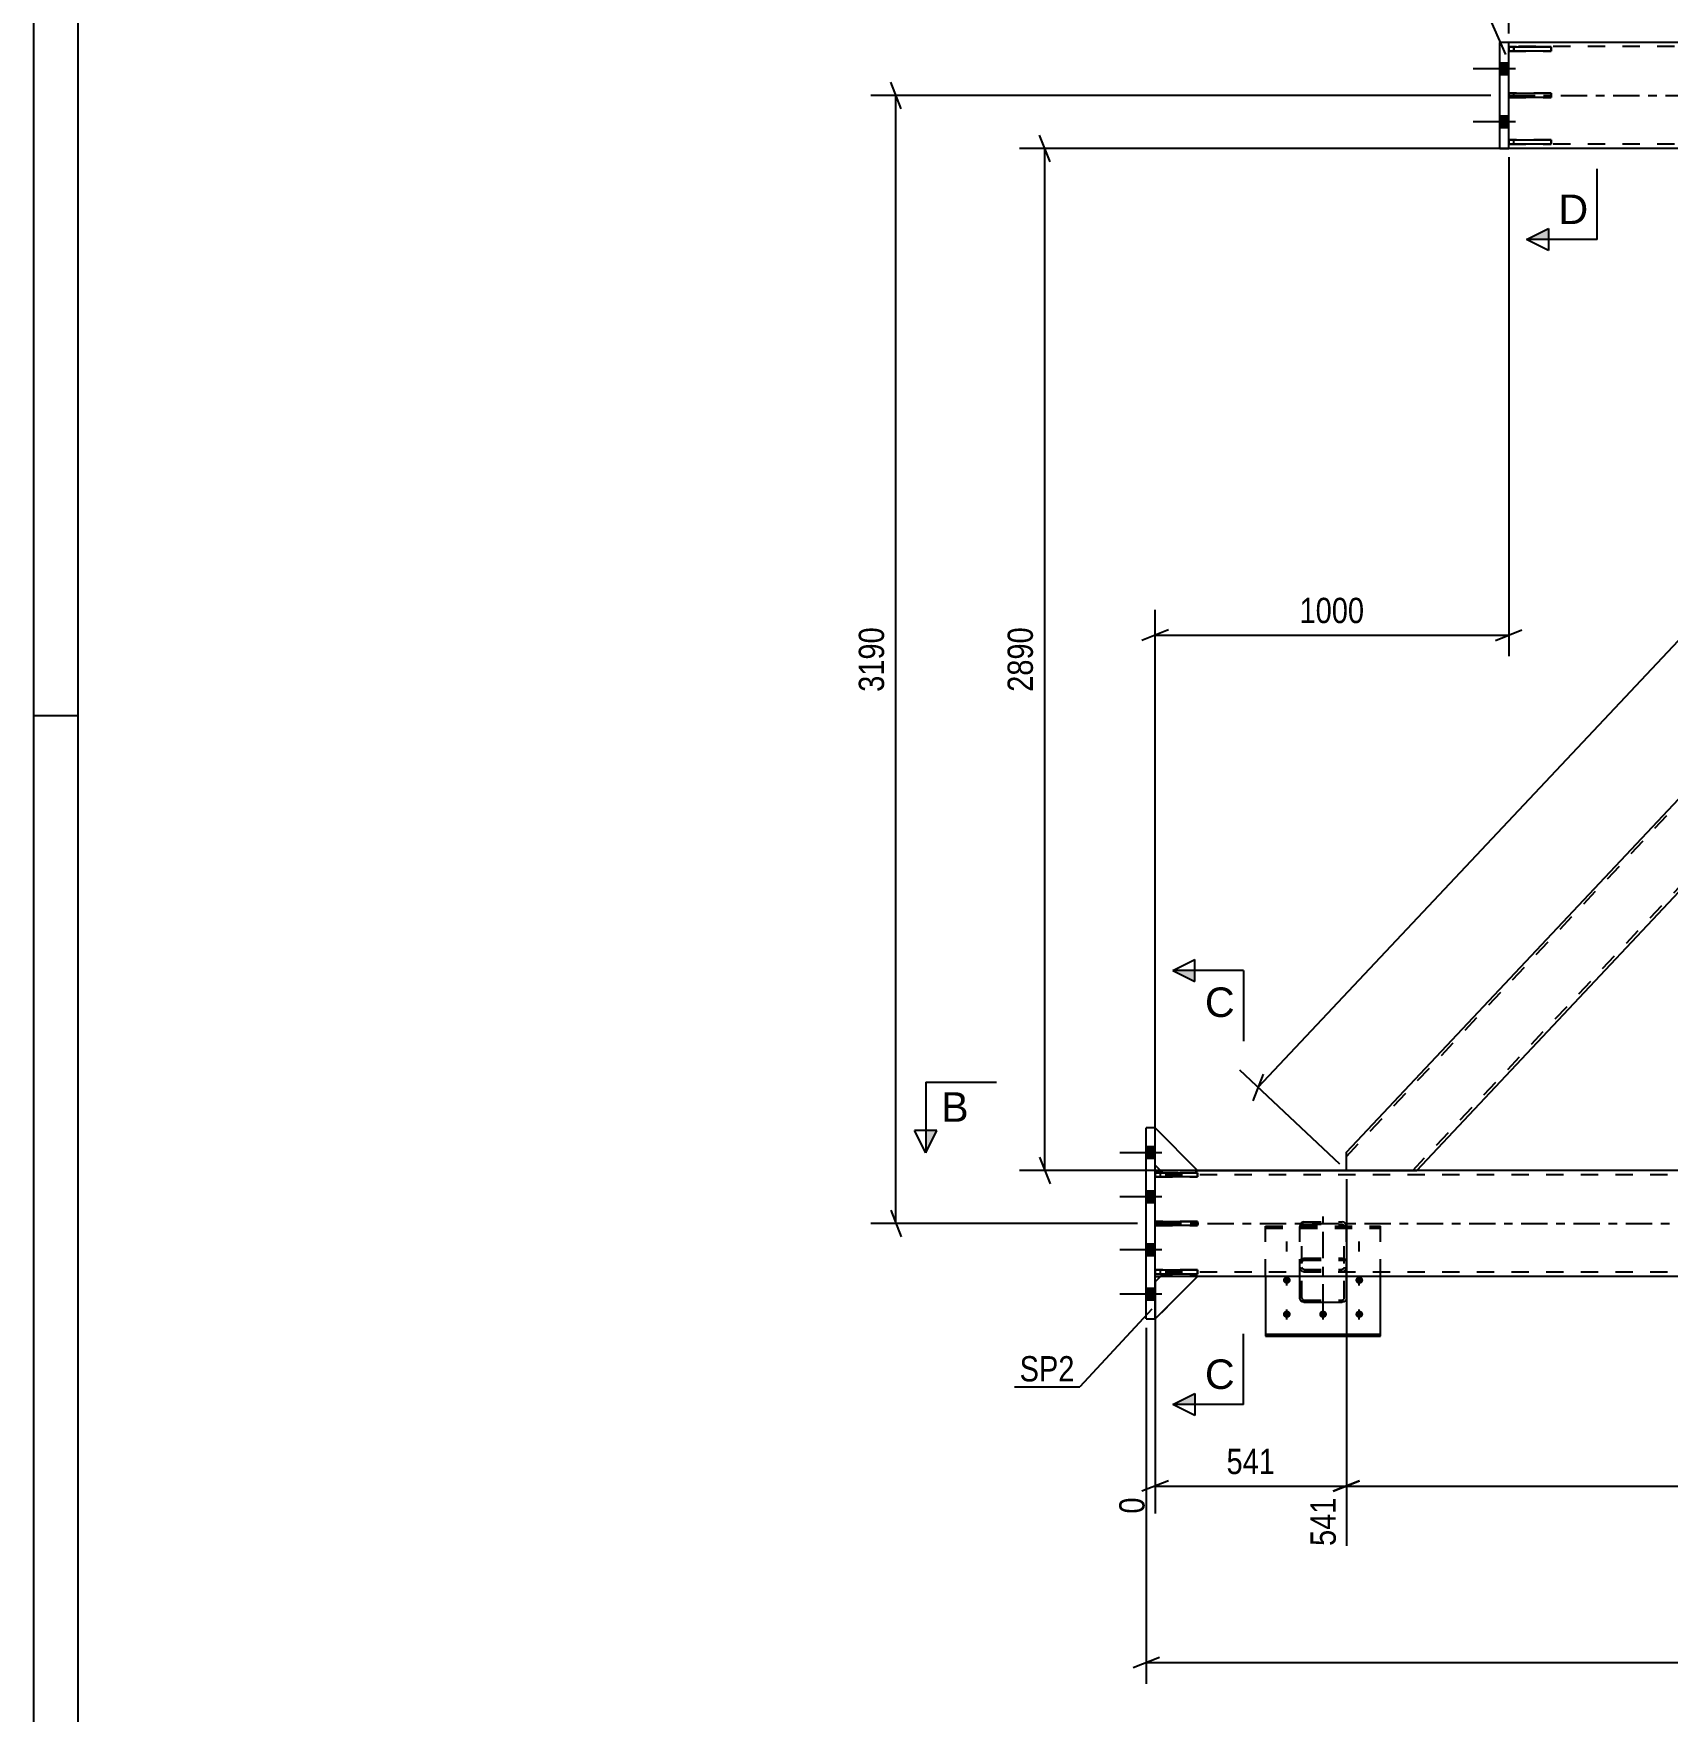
# Model space of a CAD drawing. Header units: millimetres. Extents: x -167 to 1022, y -666 to 175.
# Drawn here: x -166.9 to 18, y -182.8 to 7 of the extents above; entities that cross this region are included whole.
import ezdxf

# ---------------------------------------------------------------- set-up
doc = ezdxf.new("R2010")
doc.units = ezdxf.units.MM
doc.linetypes.add('DXK_LINE_DOT2', pattern=[3.9198, 1.9599, -1.9599])
doc.linetypes.add('DXK_LINE_DOT3', pattern=[5.9187, 2.979, -0.9799, 0.9799, -0.9799])
doc.styles.add('Arial', font='ARIAL.TTF', dxfattribs={"height": 0.2})
doc.styles.add('Arial Narrow', font='ARIALN.TTF', dxfattribs={"height": 0.2})

# ---------------------------------------------------------------- blocks, each defined once
blk = doc.blocks.new('Unknown-389677493-14088')
at = {"color": 5, "linetype": 'Continuous'}
for p, q in [((-166.9, 174.83), (-166.9, -666.17)), ((-161.9, 169.83), (-161.9, -661.17)), ((-161.9, -70.17), (-166.9, -70.17))]:
    blk.add_line(p, q, dxfattribs=at)
blk = doc.blocks.new('Part-389677493-1451 - 1175')
at = {"color": 7, "linetype": 'DXK_LINE_DOT3'}
blk.add_line((-21, -137.44), (-21, -126.82), dxfattribs=at)
at = {"color": 7, "linetype": 'DXK_LINE_DOT2'}
for p, q in [((-23.6, -127.75), (-23.64, -127.94)), ((-23.64, -133.6), (-23.64, -127.94)), ((-23.4, -127.94), (-23.38, -127.84)), ((-23.4, -136.05), (-23.4, -127.94)), ((-23.38, -127.84), (-23.33, -127.76)), ((-23.16, -127.43), (-23.34, -127.47)), ((-23.33, -127.76), (-23.25, -127.71)), ((-23.25, -127.71), (-23.16, -127.69)), ((-23.16, -127.43), (-18.84, -127.43)), ((-23.16, -127.69), (-18.84, -127.69)), ((-18.66, -127.47), (-18.84, -127.43)), ((-18.84, -127.69), (-18.75, -127.71)), ((-18.75, -127.71), (-18.67, -127.76)), ((-18.67, -127.76), (-18.62, -127.84)), ((-18.62, -127.84), (-18.6, -127.94)), ((-18.6, -136.05), (-18.6, -127.94)), ((-18.36, -127.94), (-18.4, -127.75)), ((-18.36, -133.6), (-18.36, -127.94)), ((-23.64, -131.99), (-23.6, -131.81)), ((-23.64, -132.54), (-23.6, -132.73)), ((-23.6, -131.81), (-23.5, -131.67)), ((-23.5, -131.67), (-23.34, -131.57)), ((-23.38, -131.9), (-23.4, -131.99)), ((-23.38, -132.64), (-23.4, -132.54)), ((-23.33, -131.83), (-23.38, -131.9)), ((-23.33, -132.72), (-23.38, -132.64)), ((-23.34, -131.57), (-23.16, -131.54)), ((-23.25, -131.78), (-23.33, -131.83)), ((-23.25, -132.78), (-23.33, -132.72)), ((-23.16, -131.76), (-23.25, -131.78)), ((-23.16, -132.79), (-23.25, -132.78)), ((-23.16, -131.54), (-18.84, -131.54)), ((-23.16, -131.76), (-18.84, -131.76)), ((-23.16, -132.79), (-18.84, -132.79)), ((-18.84, -131.54), (-18.66, -131.57)), ((-18.75, -131.78), (-18.84, -131.76)), ((-18.75, -132.78), (-18.84, -132.79)), ((-18.67, -131.83), (-18.75, -131.78)), ((-18.67, -132.72), (-18.75, -132.78)), ((-18.62, -131.9), (-18.67, -131.83)), ((-18.62, -132.64), (-18.67, -132.72)), ((-18.66, -131.57), (-18.5, -131.67)), ((-18.6, -131.99), (-18.62, -131.9)), ((-18.6, -132.54), (-18.62, -132.64)), ((-18.5, -131.67), (-18.4, -131.81)), ((-18.4, -131.81), (-18.36, -131.99)), ((-18.4, -132.73), (-18.36, -132.54)), ((-23.34, -133.01), (-23.16, -133.05)), ((-23.16, -133.05), (-18.84, -133.05)), ((-18.84, -133.05), (-18.66, -133.01)), ((-23.4, -136.05), (-23.38, -136.13)), ((-23.38, -136.13), (-23.33, -136.21)), ((-23.33, -136.21), (-23.25, -136.25)), ((-23.25, -136.25), (-23.16, -136.27)), ((-23.16, -136.27), (-18.84, -136.27)), ((-18.84, -136.27), (-18.75, -136.25)), ((-18.75, -136.25), (-18.67, -136.21)), ((-18.67, -136.21), (-18.62, -136.13)), ((-18.62, -136.13), (-18.6, -136.05))]:
    blk.add_line(p, q, dxfattribs=at)
at = {"color": 2, "linetype": 'Continuous'}
for p, q in [((-23.64, -136.05), (-23.64, -133.6)), ((-18.36, -136.05), (-18.36, -133.6)), ((-23.6, -136.22), (-23.64, -136.05)), ((-23.5, -136.36), (-23.6, -136.22)), ((-23.34, -136.46), (-23.5, -136.36)), ((-23.16, -136.5), (-23.34, -136.46)), ((-23.16, -136.5), (-18.84, -136.5)), ((-18.66, -136.46), (-18.84, -136.5)), ((-18.5, -136.36), (-18.66, -136.46)), ((-18.4, -136.22), (-18.5, -136.36)), ((-18.36, -136.05), (-18.4, -136.22))]:
    blk.add_line(p, q, dxfattribs=at)
at = {"color": 7, "linetype": 'DXK_LINE_DOT2'}
for centre, start, end in [((-23.14, -127.92), 114.32, 159.2417), ((-18.86, -127.92), 20.7583, 65.68), ((-23.14, -132.56), 200.7583, 245.68), ((-18.86, -132.56), 294.32, 339.2417)]:
    blk.add_arc(centre, 0.496, start, end, dxfattribs=at)
blk = doc.blocks.new('Part-389677493-1387 - 1175')
at = {"color": 2, "linetype": 'Continuous'}
for p, q in [((-18.36, -119.54), (88.42, -6)), ((96.36, -6), (88.44, -6)), ((96.36, -8.06), (43.94, -63.8)), ((-10.41, -121.6), (39, -69.05)), ((-18.36, -121.6), (-18.36, -119.54)), ((-18.36, -121.6), (-10.44, -121.6))]:
    blk.add_line(p, q, dxfattribs=at)
at = {"color": 7, "linetype": 'DXK_LINE_DOT2'}
for p, q in [((-18.36, -120.01), (88.86, -6)), ((88.42, -6), (88.44, -6)), ((88.44, -6), (88.42, -6)), ((96.36, -8.06), (96.36, -6)), ((-10.85, -121.6), (96.36, -7.6)), ((43.94, -63.8), (39, -69.05)), ((-10.41, -121.6), (-10.44, -121.6)), ((-10.44, -121.6), (-10.41, -121.6))]:
    blk.add_line(p, q, dxfattribs=at)
blk = doc.blocks.new('Part-389677493-1452 - 1175')
at = {"color": 7, "linetype": 'DXK_LINE_DOT2'}
for p, q in [((-27.5, -127.91), (-14.5, -127.91)), ((-27.5, -133.6), (-27.5, -127.91)), ((-27.5, -128.13), (-14.5, -128.13)), ((-14.5, -133.6), (-14.5, -127.91))]:
    blk.add_line(p, q, dxfattribs=at)
at = {"color": 2, "linetype": 'Continuous'}
for p, q in [((-27.5, -133.6), (-27.5, -140.34)), ((-14.5, -140.34), (-14.5, -133.6)), ((-27.5, -140.12), (-14.5, -140.12)), ((-27.5, -140.34), (-14.5, -140.34))]:
    blk.add_line(p, q, dxfattribs=at)
blk = doc.blocks.new('Bolt-389677493-1557 - 1175')
at = {"linetype": 'Continuous'}
for points in [[(-25.1, -134.43), (-25.19, -134.42), (-25.28, -134.39), (-25.36, -134.35), (-25.43, -134.29), (-25.48, -134.22), (-25.52, -134.14), (-25.54, -134.06), (-25.54, -133.97), (-25.52, -133.89), (-25.48, -133.81), (-25.43, -133.74), (-25.36, -133.68), (-25.28, -133.64), (-25.19, -133.61), (-25.1, -133.6), (-25.01, -133.61), (-24.92, -133.64), (-24.84, -133.68), (-24.77, -133.74), (-24.72, -133.81), (-24.68, -133.89), (-24.66, -133.97), (-24.66, -134.06), (-24.68, -134.14), (-24.72, -134.22), (-24.77, -134.29), (-24.84, -134.35), (-24.92, -134.39), (-25.01, -134.42)], [(-16.9, -134.43), (-16.99, -134.42), (-17.08, -134.39), (-17.16, -134.35), (-17.23, -134.29), (-17.28, -134.22), (-17.32, -134.14), (-17.34, -134.06), (-17.34, -133.97), (-17.32, -133.89), (-17.28, -133.81), (-17.23, -133.74), (-17.16, -133.68), (-17.08, -133.64), (-16.99, -133.61), (-16.9, -133.6), (-16.81, -133.61), (-16.72, -133.64), (-16.64, -133.68), (-16.57, -133.74), (-16.52, -133.81), (-16.48, -133.89), (-16.46, -133.97), (-16.46, -134.06), (-16.48, -134.14), (-16.52, -134.22), (-16.57, -134.29), (-16.64, -134.35), (-16.72, -134.39), (-16.81, -134.42)], [(-25.1, -138.28), (-25.19, -138.27), (-25.28, -138.25), (-25.36, -138.2), (-25.43, -138.15), (-25.48, -138.08), (-25.52, -138), (-25.54, -137.91), (-25.54, -137.83), (-25.52, -137.74), (-25.48, -137.66), (-25.43, -137.59), (-25.36, -137.53), (-25.28, -137.49), (-25.19, -137.46), (-25.1, -137.46), (-25.01, -137.46), (-24.92, -137.49), (-24.84, -137.53), (-24.77, -137.59), (-24.72, -137.66), (-24.68, -137.74), (-24.66, -137.83), (-24.66, -137.91), (-24.68, -138), (-24.72, -138.08), (-24.77, -138.15), (-24.84, -138.2), (-24.92, -138.25), (-25.01, -138.27)], [(-21, -138.28), (-21.09, -138.27), (-21.18, -138.25), (-21.26, -138.2), (-21.33, -138.15), (-21.38, -138.08), (-21.42, -138), (-21.44, -137.91), (-21.44, -137.83), (-21.42, -137.74), (-21.38, -137.66), (-21.33, -137.59), (-21.26, -137.53), (-21.18, -137.49), (-21.09, -137.46), (-21, -137.46), (-20.91, -137.46), (-20.82, -137.49), (-20.74, -137.53), (-20.67, -137.59), (-20.62, -137.66), (-20.58, -137.74), (-20.56, -137.83), (-20.56, -137.91), (-20.58, -138), (-20.62, -138.08), (-20.67, -138.15), (-20.74, -138.2), (-20.82, -138.25), (-20.91, -138.27)], [(-16.9, -138.28), (-16.99, -138.27), (-17.08, -138.25), (-17.16, -138.2), (-17.23, -138.15), (-17.28, -138.08), (-17.32, -138), (-17.34, -137.91), (-17.34, -137.83), (-17.32, -137.74), (-17.28, -137.66), (-17.23, -137.59), (-17.16, -137.53), (-17.08, -137.49), (-16.99, -137.46), (-16.9, -137.46), (-16.81, -137.46), (-16.72, -137.49), (-16.64, -137.53), (-16.57, -137.59), (-16.52, -137.66), (-16.48, -137.74), (-16.46, -137.83), (-16.46, -137.91), (-16.48, -138), (-16.52, -138.08), (-16.57, -138.15), (-16.64, -138.2), (-16.72, -138.25), (-16.81, -138.27)]]:
    blk.add_hatch(color=1, dxfattribs=at).paths.add_polyline_path(points)
at = {"color": 1, "linetype": 'DXK_LINE_DOT2'}
for p, q in [((-25.1, -130.78), (-25.1, -129.64)), ((-21, -130.78), (-21, -129.64)), ((-16.9, -130.78), (-16.9, -129.64))]:
    blk.add_line(p, q, dxfattribs=at)
at = {"color": 1, "linetype": 'Continuous'}
for p, q in [((-25.1, -134.63), (-25.1, -133.5)), ((-16.9, -134.63), (-16.9, -133.5)), ((-25.1, -138.48), (-25.1, -137.35)), ((-21, -138.48), (-21, -137.35)), ((-16.9, -138.48), (-16.9, -137.35))]:
    blk.add_line(p, q, dxfattribs=at)
blk = doc.blocks.new('Bolt-389677493-1551 - 1175')
at = {"linetype": 'Continuous'}
for points in [[(-1, 3.66), (-1, 2.34), (0, 2.34), (0, 3.66)], [(-1, 3.66), (-1, 2.34), (0, 2.34), (0, 3.66)], [(-1, -2.34), (-1, -3.66), (0, -3.66), (0, -2.34)], [(-1, -2.34), (-1, -3.66), (0, -3.66), (0, -2.34)]]:
    blk.add_hatch(color=1, dxfattribs=at).paths.add_polyline_path(points)
at = {"color": 1, "linetype": 'Continuous'}
for p, q in [((0.76, 3), (-4, 3)), ((0.76, 3), (-4, 3)), ((0, 3.66), (-1, 3.66)), ((0, 3.66), (-1, 3.66)), ((0, 2.34), (-1, 2.34)), ((0, 2.34), (-1, 2.34)), ((0.76, -3), (-4, -3)), ((0.76, -3), (-4, -3)), ((0, -2.34), (-1, -2.34)), ((0, -2.34), (-1, -2.34)), ((0, -3.66), (-1, -3.66)), ((0, -3.66), (-1, -3.66))]:
    blk.add_line(p, q, dxfattribs=at)
blk = doc.blocks.new('Part-389677493-1419 - 1175')
at = {"color": 2, "linetype": 'Continuous'}
for p, q in [((-41, -138.4), (-41, -116.8)), ((-40, -116.8), (-41, -116.8)), ((-40, -138.4), (-40, -116.8)), ((-41, -138.4), (-40, -138.4))]:
    blk.add_line(p, q, dxfattribs=at)
blk = doc.blocks.new('Part-389677493-1420 - 1175')
at = {"color": 2, "linetype": 'Continuous'}
for p, q in [((-1, -6), (-1, 6)), ((0, 6), (-1, 6)), ((0, -6), (0, 6)), ((-1, -6), (0, -6))]:
    blk.add_line(p, q, dxfattribs=at)
blk = doc.blocks.new('Part-389677493-1431 - 1175')
at = {"color": 7, "linetype": 'DXK_LINE_DOT2'}
for p, q in [((-39.4, -133.6), (-40, -134.2)), ((-40, -138.4), (-35.2, -133.6)), ((-40, -134.2), (-40, -138.4)), ((-35.2, -133.6), (-39.4, -133.6))]:
    blk.add_line(p, q, dxfattribs=at)
blk = doc.blocks.new('Part-389677493-1432 - 1175')
at = {"color": 2, "linetype": 'Continuous'}
for p, q in [((-39.4, -133.6), (-40, -134.2)), ((-40, -138.4), (-35.2, -133.6)), ((-35.2, -133.6), (-39.4, -133.6))]:
    blk.add_line(p, q, dxfattribs=at)
at = {"color": 7, "linetype": 'DXK_LINE_DOT2'}
blk.add_line((-40, -138.4), (-40, -134.2), dxfattribs=at)
blk = doc.blocks.new('Part-389677493-1433 - 1175')
at = {"color": 7, "linetype": 'DXK_LINE_DOT2'}
for p, q in [((-40, -121), (-40, -116.8)), ((-40, -116.8), (-35.2, -121.6)), ((-39.4, -121.6), (-40, -121)), ((-35.2, -121.6), (-39.4, -121.6))]:
    blk.add_line(p, q, dxfattribs=at)
blk = doc.blocks.new('Part-389677493-1434 - 1175')
at = {"color": 2, "linetype": 'Continuous'}
for p, q in [((-40, -116.8), (-35.2, -121.6)), ((-39.4, -121.6), (-40, -121)), ((-35.2, -121.6), (-39.4, -121.6))]:
    blk.add_line(p, q, dxfattribs=at)
at = {"color": 7, "linetype": 'DXK_LINE_DOT2'}
blk.add_line((-40, -121), (-40, -116.8), dxfattribs=at)
blk = doc.blocks.new('Part-389677493-1435 - 1175')
at = {"color": 2, "linetype": 'Continuous'}
for p, q in [((-40, -127.84), (-40, -127.36)), ((-40, -127.36), (-35.2, -127.36)), ((-35.2, -127.84), (-40, -127.84)), ((-35.2, -127.36), (-35.2, -127.84))]:
    blk.add_line(p, q, dxfattribs=at)
at = {"color": 7, "linetype": 'DXK_LINE_DOT2'}
blk.add_line((-39.4, -127.84), (-39.4, -127.36), dxfattribs=at)
blk = doc.blocks.new('Part-389677493-1436 - 1175')
at = {"color": 2, "linetype": 'Continuous'}
for p, q in [((-40, -122.34), (-40, -121.86)), ((-40, -121.86), (-35.2, -121.86)), ((-35.2, -122.34), (-40, -122.34)), ((-35.2, -121.86), (-35.2, -122.34))]:
    blk.add_line(p, q, dxfattribs=at)
at = {"color": 7, "linetype": 'DXK_LINE_DOT2'}
blk.add_line((-39.4, -122.34), (-39.4, -121.86), dxfattribs=at)
blk = doc.blocks.new('Part-389677493-1437 - 1175')
at = {"color": 2, "linetype": 'Continuous'}
for p, q in [((-40, -133.34), (-40, -132.86)), ((-40, -132.86), (-35.2, -132.86)), ((-35.2, -133.34), (-40, -133.34)), ((-35.2, -132.86), (-35.2, -133.34))]:
    blk.add_line(p, q, dxfattribs=at)
at = {"color": 7, "linetype": 'DXK_LINE_DOT2'}
blk.add_line((-39.4, -133.34), (-39.4, -132.86), dxfattribs=at)
blk = doc.blocks.new('Part-389677493-1438 - 1175')
at = {"color": 7, "linetype": 'DXK_LINE_DOT2'}
for p, q in [((-35.2, -127.36), (-40, -127.36)), ((-40, -127.36), (-40, -127.84)), ((-40, -127.84), (-35.2, -127.84)), ((-39.4, -127.84), (-39.4, -127.36)), ((-35.2, -127.84), (-35.2, -127.36))]:
    blk.add_line(p, q, dxfattribs=at)
blk = doc.blocks.new('Part-389677493-1439 - 1175')
at = {"color": 7, "linetype": 'DXK_LINE_DOT2'}
for p, q in [((-35.2, -121.86), (-40, -121.86)), ((-40, -121.86), (-40, -122.34)), ((-40, -122.34), (-35.2, -122.34)), ((-39.4, -122.34), (-39.4, -121.86)), ((-35.2, -122.34), (-35.2, -121.86))]:
    blk.add_line(p, q, dxfattribs=at)
blk = doc.blocks.new('Part-389677493-1440 - 1175')
at = {"color": 7, "linetype": 'DXK_LINE_DOT2'}
for p, q in [((-35.2, -132.86), (-40, -132.86)), ((-40, -132.86), (-40, -133.34)), ((-40, -133.34), (-35.2, -133.34)), ((-39.4, -133.34), (-39.4, -132.86)), ((-35.2, -133.34), (-35.2, -132.86))]:
    blk.add_line(p, q, dxfattribs=at)
blk = doc.blocks.new('Part-389677493-1459 - 1175')
at = {"color": 2, "linetype": 'Continuous'}
for p, q in [((0, -0.24), (0, 0.24)), ((0, 0.24), (4.8, 0.24)), ((4.8, 0.24), (4.8, -0.24)), ((4.8, -0.24), (0, -0.24))]:
    blk.add_line(p, q, dxfattribs=at)
at = {"color": 7, "linetype": 'DXK_LINE_DOT2'}
blk.add_line((0.6, -0.24), (0.6, 0.24), dxfattribs=at)
blk = doc.blocks.new('Part-389677493-1460 - 1175')
at = {"color": 2, "linetype": 'Continuous'}
for p, q in [((0, 5.5), (4.8, 5.5)), ((0, 5.5), (0, 5.02)), ((4.8, 5.02), (0, 5.02)), ((4.8, 5.5), (4.8, 5.02))]:
    blk.add_line(p, q, dxfattribs=at)
at = {"color": 7, "linetype": 'DXK_LINE_DOT2'}
blk.add_line((0.6, 5.02), (0.6, 5.5), dxfattribs=at)
blk = doc.blocks.new('Part-389677493-1461 - 1175')
at = {"color": 2, "linetype": 'Continuous'}
for p, q in [((0, -5.5), (0, -5.02)), ((0, -5.02), (4.8, -5.02)), ((4.8, -5.5), (0, -5.5)), ((4.8, -5.02), (4.8, -5.5))]:
    blk.add_line(p, q, dxfattribs=at)
at = {"color": 7, "linetype": 'DXK_LINE_DOT2'}
blk.add_line((0.6, -5.5), (0.6, -5.02), dxfattribs=at)
blk = doc.blocks.new('Part-389677493-1462 - 1175')
at = {"color": 7, "linetype": 'DXK_LINE_DOT2'}
for p, q in [((4.8, 0.24), (0, 0.24)), ((0, 0.24), (0, -0.24)), ((0.6, -0.24), (0.6, 0.24)), ((4.8, -0.24), (4.8, 0.24)), ((0, -0.24), (4.8, -0.24))]:
    blk.add_line(p, q, dxfattribs=at)
blk = doc.blocks.new('Part-389677493-1463 - 1175')
at = {"color": 7, "linetype": 'DXK_LINE_DOT2'}
for p, q in [((4.8, 5.5), (0, 5.5)), ((0, 5.5), (0, 5.02)), ((0, 5.02), (4.8, 5.02)), ((0.6, 5.5), (0.6, 5.02)), ((4.8, 5.02), (4.8, 5.5))]:
    blk.add_line(p, q, dxfattribs=at)
blk = doc.blocks.new('Part-389677493-1464 - 1175')
at = {"color": 7, "linetype": 'DXK_LINE_DOT2'}
for p, q in [((4.8, -5.02), (0, -5.02)), ((0, -5.02), (0, -5.5)), ((0, -5.5), (4.8, -5.5)), ((0.6, -5.5), (0.6, -5.02)), ((4.8, -5.5), (4.8, -5.02))]:
    blk.add_line(p, q, dxfattribs=at)
blk = doc.blocks.new('Part-389677493-1498 - 1175')
at = {"color": 2, "linetype": 'Continuous'}
for p, q in [((-40, -121.6), (-39.4, -121.6)), ((-35.2, -121.6), (-18.36, -121.6)), ((88.44, -121.6), (-10.44, -121.6)), ((-40, -133.6), (-39.4, -133.6)), ((206.43, -133.6), (-35.2, -133.6))]:
    blk.add_line(p, q, dxfattribs=at)
at = {"color": 7, "linetype": 'DXK_LINE_DOT2'}
for p, q in [((-40, -133.6), (-40, -121.6)), ((798, -122.08), (-40, -122.08)), ((-39.4, -121.6), (-35.2, -121.6)), ((798, -121.6), (-18.36, -121.6)), ((-18.36, -121.6), (-10.44, -121.6)), ((798, -133.12), (-40, -133.12)), ((-35.2, -133.6), (-39.4, -133.6))]:
    blk.add_line(p, q, dxfattribs=at)
at = {"color": 7, "linetype": 'DXK_LINE_DOT3'}
blk.add_line((-40, -127.6), (798, -127.6), dxfattribs=at)
blk = doc.blocks.new('Part-389677493-1499 - 1175')
at = {"color": 2, "linetype": 'Continuous'}
for p, q in [((217, 6), (0, 6)), ((88.44, -6), (0, -6))]:
    blk.add_line(p, q, dxfattribs=at)
at = {"color": 7, "linetype": 'DXK_LINE_DOT2'}
for p, q in [((0, -6), (0, 6)), ((838, 5.52), (0, 5.52)), ((838, -5.52), (0, -5.52))]:
    blk.add_line(p, q, dxfattribs=at)
at = {"color": 7, "linetype": 'DXK_LINE_DOT3'}
blk.add_line((0, 0), (838, 0), dxfattribs=at)
blk = doc.blocks.new('Bolt-389677493-1550 - 1175')
at = {"linetype": 'Continuous'}
for points in [[(-41, -118.94), (-41, -120.26), (-40, -120.26), (-40, -118.94)], [(-41, -118.94), (-41, -120.26), (-40, -120.26), (-40, -118.94)], [(-41, -118.94), (-41, -120.26), (-40, -120.26), (-40, -118.94)], [(-41, -123.94), (-41, -125.26), (-40, -125.26), (-40, -123.94)], [(-41, -123.94), (-41, -125.26), (-40, -125.26), (-40, -123.94)], [(-41, -129.94), (-41, -131.26), (-40, -131.26), (-40, -129.94)], [(-41, -129.94), (-41, -131.26), (-40, -131.26), (-40, -129.94)], [(-41, -134.94), (-41, -136.26), (-40, -136.26), (-40, -134.94)], [(-41, -134.94), (-41, -136.26), (-40, -136.26), (-40, -134.94)], [(-41, -134.94), (-41, -136.26), (-40, -136.26), (-40, -134.94)]]:
    blk.add_hatch(color=1, dxfattribs=at).paths.add_polyline_path(points)
at = {"color": 1, "linetype": 'Continuous'}
for p, q in [((-40, -118.94), (-41, -118.94)), ((-40, -118.94), (-41, -118.94)), ((-40, -118.94), (-41, -118.94)), ((-39.24, -119.6), (-44, -119.6)), ((-39.24, -119.6), (-44, -119.6)), ((-39.24, -119.6), (-44, -119.6)), ((-40, -120.26), (-41, -120.26)), ((-40, -120.26), (-41, -120.26)), ((-40, -120.26), (-41, -120.26)), ((-39.24, -124.6), (-44, -124.6)), ((-39.24, -124.6), (-44, -124.6)), ((-40, -123.94), (-41, -123.94)), ((-40, -123.94), (-41, -123.94)), ((-40, -125.26), (-41, -125.26)), ((-40, -125.26), (-41, -125.26)), ((-39.24, -130.6), (-44, -130.6)), ((-39.24, -130.6), (-44, -130.6)), ((-40, -129.94), (-41, -129.94)), ((-40, -129.94), (-41, -129.94)), ((-40, -131.26), (-41, -131.26)), ((-40, -131.26), (-41, -131.26)), ((-39.24, -135.6), (-44, -135.6)), ((-39.24, -135.6), (-44, -135.6)), ((-39.24, -135.6), (-44, -135.6)), ((-40, -134.94), (-41, -134.94)), ((-40, -134.94), (-41, -134.94)), ((-40, -134.94), (-41, -134.94)), ((-40, -136.26), (-41, -136.26)), ((-40, -136.26), (-41, -136.26)), ((-40, -136.26), (-41, -136.26))]:
    blk.add_line(p, q, dxfattribs=at)
blk = doc.blocks.new('StraightDimension-389677493-14650 - 1175')
at = {"color": 7, "linetype": 'Continuous'}
for p, q in [((-2, 0), (-72.17, 0)), ((-68.72, -1.5), (-69.92, 1.5)), ((-69.32, -127.6), (-69.32, 0)), ((-69.92, -126.1), (-68.72, -129.1)), ((-42, -127.6), (-72.17, -127.6))]:
    blk.add_line(p, q, dxfattribs=at)
at = {"color": 0}
blk.add_wipeout([(-70.07, -59.54), (-74.27, -59.54), (-74.27, -68.06), (-70.07, -68.06)], dxfattribs=at)
at = {"color": 3, "style": 'Arial Narrow'}
blk.add_text('3190', height=2.863, rotation=90.0002, dxfattribs=at).set_placement((-70.67, -67.46))
blk = doc.blocks.new('StraightDimension-389677493-16185 - 1175')
at = {"color": 7, "linetype": 'Continuous'}
for p, q in [((87.69, -5.31), (77.38, 4.38)), ((78.86, 0.92), (80.05, 3.93)), ((-28.35, -112.2), (79.46, 2.43)), ((-19.09, -120.91), (-30.43, -110.25)), ((-27.76, -110.7), (-28.94, -113.71))]:
    blk.add_line(p, q, dxfattribs=at)
at = {"color": 0}
blk.add_wipeout([(27.92, -51.27), (24.86, -48.4), (19.03, -54.6), (22.09, -57.48)], dxfattribs=at)
at = {"color": 3, "style": 'Arial Narrow'}
blk.add_text('3934', height=2.863, rotation=46.7591, dxfattribs=at).set_placement((22.06, -56.63))
blk = doc.blocks.new('StraightDimension-389677493-35672 - 1175')
at = {"color": 7, "linetype": 'Continuous'}
for p, q in [((-18.36, -122.6), (-18.36, -164.08)), ((-40, -134.6), (-40, -160.42)), ((-38.5, -156.7), (-41.5, -157.9)), ((-40, -157.3), (-18.36, -157.3)), ((-19.86, -157.9), (-16.86, -156.7))]:
    blk.add_line(p, q, dxfattribs=at)
at = {"color": 0}
blk.add_wipeout([(-25.84, -156.55), (-25.84, -152.35), (-32.52, -152.35), (-32.52, -156.55)], dxfattribs=at)
at = {"color": 0, "linetype": 'Continuous'}
for points in [[(-40.6, -158), (-44.8, -158), (-44.8, -161.02), (-40.6, -161.02)], [(-18.96, -158), (-23.16, -158), (-23.16, -164.68), (-18.96, -164.68)]]:
    blk.add_wipeout(points, dxfattribs=at)
at = {"color": 3, "style": 'Arial Narrow'}
blk.add_text('541', height=2.863, dxfattribs=at).set_placement((-31.92, -155.95))
at = {"color": 3, "linetype": 'Continuous', "style": 'Arial Narrow'}
for s, height, p in [('0', 2.86, (-41.2, -160.42)), ('541', 2.863, (-19.56, -164.08))]:
    blk.add_text(s, height=height, rotation=90.0002, dxfattribs=at).set_placement(p)
blk = doc.blocks.new('StraightDimension-389677493-16548 - 1175')
at = {"color": 7, "linetype": 'Continuous'}
for p, q in [((-51.88, -7.5), (-53.08, -4.5)), ((95.36, -6), (-55.33, -6)), ((-52.48, -121.6), (-52.48, -6)), ((-53.08, -120.1), (-51.88, -123.1)), ((95.36, -121.6), (-55.33, -121.6))]:
    blk.add_line(p, q, dxfattribs=at)
at = {"color": 0}
blk.add_wipeout([(-53.23, -59.54), (-57.43, -59.54), (-57.43, -68.06), (-53.23, -68.06)], dxfattribs=at)
at = {"color": 3, "style": 'Arial Narrow'}
blk.add_text('2890', height=2.863, rotation=90.0002, dxfattribs=at).set_placement((-53.83, -67.46))
blk = doc.blocks.new('StraightDimension-389677493-14406 - 1175')
at = {"color": 7, "linetype": 'Continuous'}
for p, q in [((0, -7), (0, -63.44)), ((-40, -120.6), (-40, -58.19)), ((-38.5, -60.44), (-41.5, -61.64)), ((-1.5, -61.64), (1.5, -60.44)), ((-40, -61.04), (0, -61.04))]:
    blk.add_line(p, q, dxfattribs=at)
at = {"color": 0}
blk.add_wipeout([(-15.74, -60.29), (-15.74, -56.09), (-24.26, -56.09), (-24.26, -60.29)], dxfattribs=at)
at = {"color": 3, "style": 'Arial Narrow'}
blk.add_text('1000', height=2.863, dxfattribs=at).set_placement((-23.66, -59.69))
blk = doc.blocks.new('StraightDimension-389677493-28114 - 1175')
at = {"color": 7, "linetype": 'Continuous'}
for p, q in [((88.42, -5), (88.42, 47.85)), ((0, 7), (0, 42.36)), ((1.5, 39.83), (-1.5, 38.63)), ((0, 39.23), (88.42, 39.23)), ((86.92, 38.63), (89.92, 39.83))]:
    blk.add_line(p, q, dxfattribs=at)
at = {"color": 0, "linetype": 'Continuous'}
for points in [[(87.82, 48.45), (83.62, 48.45), (83.62, 39.93), (87.82, 39.93)], [(-0.6, 42.96), (-4.8, 42.96), (-4.8, 39.93), (-0.6, 39.93)]]:
    blk.add_wipeout(points, dxfattribs=at)
at = {"color": 0}
blk.add_wipeout([(48.46, 39.98), (48.46, 44.18), (39.95, 44.18), (39.95, 39.98)], dxfattribs=at)
at = {"color": 3, "linetype": 'Continuous', "style": 'Arial Narrow'}
for s, height, p in [('2210', 2.863, (87.22, 40.53)), ('0', 2.86, (-1.2, 40.53))]:
    blk.add_text(s, height=height, rotation=90.0002, dxfattribs=at).set_placement(p)
at = {"color": 3, "style": 'Arial Narrow'}
blk.add_text('2210', height=2.863, dxfattribs=at).set_placement((40.55, 40.58))
blk = doc.blocks.new('StraightDimension-389677493-35671 - 1175')
at = {"color": 7, "linetype": 'Continuous'}
for p, q in [((-18.36, -122.6), (-18.36, -164.08)), ((88.42, -122.6), (88.42, -165.91)), ((-16.86, -156.7), (-19.86, -157.9)), ((-18.36, -157.3), (88.42, -157.3)), ((86.92, -157.9), (89.92, -156.7))]:
    blk.add_line(p, q, dxfattribs=at)
at = {"color": 0}
blk.add_wipeout([(39.29, -156.55), (39.29, -152.35), (30.77, -152.35), (30.77, -156.55)], dxfattribs=at)
at = {"color": 0, "linetype": 'Continuous'}
blk.add_wipeout([(87.82, -158), (83.62, -158), (83.62, -166.51), (87.82, -166.51)], dxfattribs=at)
at = {"color": 3, "style": 'Arial Narrow'}
blk.add_text('2669', height=2.863, dxfattribs=at).set_placement((31.37, -155.95))
at = {"color": 3, "linetype": 'Continuous', "style": 'Arial Narrow'}
blk.add_text('3210', height=2.863, rotation=90.0002, dxfattribs=at).set_placement((87.22, -165.91))
blk = doc.blocks.new('StraightDimension-389677493-35931 - 1175')
at = {"color": 7, "linetype": 'Continuous'}
for p, q in [((-41, -139.4), (-41, -179.68)), ((-39.5, -176.68), (-42.5, -177.88)), ((-41, -177.28), (839, -177.28))]:
    blk.add_line(p, q, dxfattribs=at)
blk = doc.blocks.new('Mark-389677493-16974 - 1175')
at = {"color": 0}
blk.add_wipeout([(-6.24, 17.29), (-6.24, 20.29), (-12.45, 20.29), (-12.45, 17.29)], dxfattribs=at)
blk.add_wipeout([(-6.24, 17.29), (-6.24, 20.29), (-12.45, 20.29), (-12.45, 17.29)], dxfattribs=at)
at = {"color": 30, "linetype": 'Continuous'}
for p in [(-13.05, 16.69), (-0.31, 4.64)]:
    blk.add_line(p, (-5.64, 16.69), dxfattribs=at)
at = {"color": 3, "style": 'Arial Narrow'}
blk.add_text('SP1', height=2.863, dxfattribs=at).set_placement((-12.45, 17.29))
blk = doc.blocks.new('Mark-389677493-18149 - 1175')
at = {"color": 0}
blk.add_wipeout([(-49.11, -145.47), (-49.11, -142.47), (-55.33, -142.47), (-55.33, -145.47)], dxfattribs=at)
blk.add_wipeout([(-49.11, -145.47), (-49.11, -142.47), (-55.33, -142.47), (-55.33, -145.47)], dxfattribs=at)
at = {"color": 30, "linetype": 'Continuous'}
for p in [(-40.37, -137.28), (-55.93, -146.07)]:
    blk.add_line(p, (-48.51, -146.07), dxfattribs=at)
at = {"color": 3, "style": 'Arial Narrow'}
blk.add_text('SP2', height=2.863, dxfattribs=at).set_placement((-55.33, -145.47))
blk = doc.blocks.new('SectionMark-389677493-41646 - 1175')
at = {"linetype": 'Continuous'}
blk.add_hatch(color=6, dxfattribs=at).paths.add_polyline_path([(-65.96, -117.1), (-64.71, -117.1), (-65.96, -119.6)])
at = {"color": 6, "linetype": 'Continuous'}
for p, q in [((-65.96, -111.6), (-57.96, -111.6)), ((-65.96, -111.6), (-65.96, -119.6)), ((-65.96, -119.6), (-67.21, -117.1)), ((-64.71, -117.1), (-67.21, -117.1)), ((-65.96, -119.6), (-64.71, -117.1))]:
    blk.add_line(p, q, dxfattribs=at)
at = {"color": 0, "linetype": 'Continuous'}
blk.add_wipeout([(-61.1, -116.1), (-61.1, -112.6), (-64.21, -112.6), (-64.21, -116.1)], dxfattribs=at)
at = {"color": 3, "linetype": 'Continuous', "style": 'Arial'}
blk.add_text('B', height=3.34, dxfattribs=at).set_placement((-64.21, -116.1))
blk = doc.blocks.new('SectionMark-389677493-44603 - 1175')
at = {"linetype": 'Continuous'}
for points in [[(-35.5, -98.99), (-35.5, -100.24), (-38, -98.99)], [(-35.5, -146.82), (-35.5, -148.07), (-38, -148.07)]]:
    blk.add_hatch(color=6, dxfattribs=at).paths.add_polyline_path(points)
at = {"color": 6, "linetype": 'Continuous'}
for p, q in [((-38, -98.99), (-35.5, -97.74)), ((-35.5, -100.24), (-35.5, -97.74)), ((-30, -98.99), (-38, -98.99)), ((-38, -98.99), (-35.5, -100.24)), ((-30, -98.99), (-30, -106.99)), ((-30, -148.07), (-30, -140.07)), ((-38, -148.07), (-35.5, -146.82)), ((-35.5, -146.82), (-35.5, -149.32)), ((-30, -148.07), (-38, -148.07)), ((-35.5, -149.32), (-38, -148.07))]:
    blk.add_line(p, q, dxfattribs=at)
at = {"color": 0, "linetype": 'Continuous'}
for points in [[(-31, -104.24), (-31, -100.74), (-34.37, -100.74), (-34.37, -104.24)], [(-31, -146.32), (-31, -142.82), (-34.37, -142.82), (-34.37, -146.32)]]:
    blk.add_wipeout(points, dxfattribs=at)
at = {"color": 3, "linetype": 'Continuous', "style": 'Arial'}
for p in [(-34.37, -104.24), (-34.37, -146.32)]:
    blk.add_text('C', height=3.34, dxfattribs=at).set_placement(p)
blk = doc.blocks.new('SectionMark-389677493-44903 - 1175')
at = {"linetype": 'Continuous'}
for points in [[(4.5, 16.85), (4.5, 15.6), (2, 16.85)], [(4.5, -15.05), (4.5, -16.3), (2, -16.3)]]:
    blk.add_hatch(color=6, dxfattribs=at).paths.add_polyline_path(points)
at = {"color": 6, "linetype": 'Continuous'}
for p, q in [((2, 16.85), (4.5, 18.1)), ((4.5, 15.6), (4.5, 18.1)), ((10, 16.85), (2, 16.85)), ((2, 16.85), (4.5, 15.6)), ((10, 16.85), (10, 8.85)), ((10, -16.3), (10, -8.3)), ((2, -16.3), (4.5, -15.05)), ((4.5, -15.05), (4.5, -17.55)), ((10, -16.3), (2, -16.3)), ((4.5, -17.55), (2, -16.3))]:
    blk.add_line(p, q, dxfattribs=at)
at = {"color": 0, "linetype": 'Continuous'}
for points in [[(9, 11.6), (9, 15.1), (5.63, 15.1), (5.63, 11.6)], [(9, -14.55), (9, -11.05), (5.63, -11.05), (5.63, -14.55)]]:
    blk.add_wipeout(points, dxfattribs=at)
at = {"color": 3, "linetype": 'Continuous', "style": 'Arial'}
for p in [(5.63, 11.6), (5.63, -14.55)]:
    blk.add_text('D', height=3.34, dxfattribs=at).set_placement(p)

msp = doc.modelspace()

# ---------------------------------------------------------------- block references
for name in ['Unknown-389677493-14088', 'Part-389677493-1499 - 1175', 'Part-389677493-1420 - 1175', 'Part-389677493-1460 - 1175', 'Part-389677493-1463 - 1175', 'Bolt-389677493-1551 - 1175', 'Part-389677493-1459 - 1175', 'Part-389677493-1462 - 1175', 'Part-389677493-1461 - 1175', 'Part-389677493-1464 - 1175', 'Part-389677493-1387 - 1175', 'Part-389677493-1419 - 1175', 'Part-389677493-1433 - 1175', 'Part-389677493-1434 - 1175', 'Bolt-389677493-1550 - 1175', 'Part-389677493-1498 - 1175', 'Part-389677493-1436 - 1175', 'Part-389677493-1439 - 1175', 'Part-389677493-1451 - 1175', 'Part-389677493-1435 - 1175', 'Part-389677493-1438 - 1175', 'Part-389677493-1452 - 1175', 'Bolt-389677493-1557 - 1175', 'Part-389677493-1437 - 1175', 'Part-389677493-1440 - 1175', 'Part-389677493-1431 - 1175', 'Part-389677493-1432 - 1175']:
    msp.add_blockref(name, (0, 0))

# ---------------------------------------------------------------- next in the draw order: block references
msp.add_blockref('StraightDimension-389677493-14650 - 1175', (0, 0))

# ---------------------------------------------------------------- next in the draw order: block references
for name in ['StraightDimension-389677493-16185 - 1175', 'StraightDimension-389677493-35672 - 1175']:
    msp.add_blockref(name, (0, 0))

# ---------------------------------------------------------------- next in the draw order: block references
msp.add_blockref('StraightDimension-389677493-16548 - 1175', (0, 0))

# ---------------------------------------------------------------- next in the draw order: block references
for name in ['StraightDimension-389677493-28114 - 1175', 'StraightDimension-389677493-14406 - 1175', 'StraightDimension-389677493-35671 - 1175']:
    msp.add_blockref(name, (0, 0))

# ---------------------------------------------------------------- next in the draw order: block references
for name in ['Mark-389677493-16974 - 1175', 'StraightDimension-389677493-35931 - 1175']:
    msp.add_blockref(name, (0, 0))

# ---------------------------------------------------------------- next in the draw order: block references
for name in ['SectionMark-389677493-44903 - 1175', 'SectionMark-389677493-41646 - 1175', 'Mark-389677493-18149 - 1175']:
    msp.add_blockref(name, (0, 0))

# ---------------------------------------------------------------- next in the draw order: block references
msp.add_blockref('SectionMark-389677493-44603 - 1175', (0, 0))

doc.saveas('drawing.dxf')
